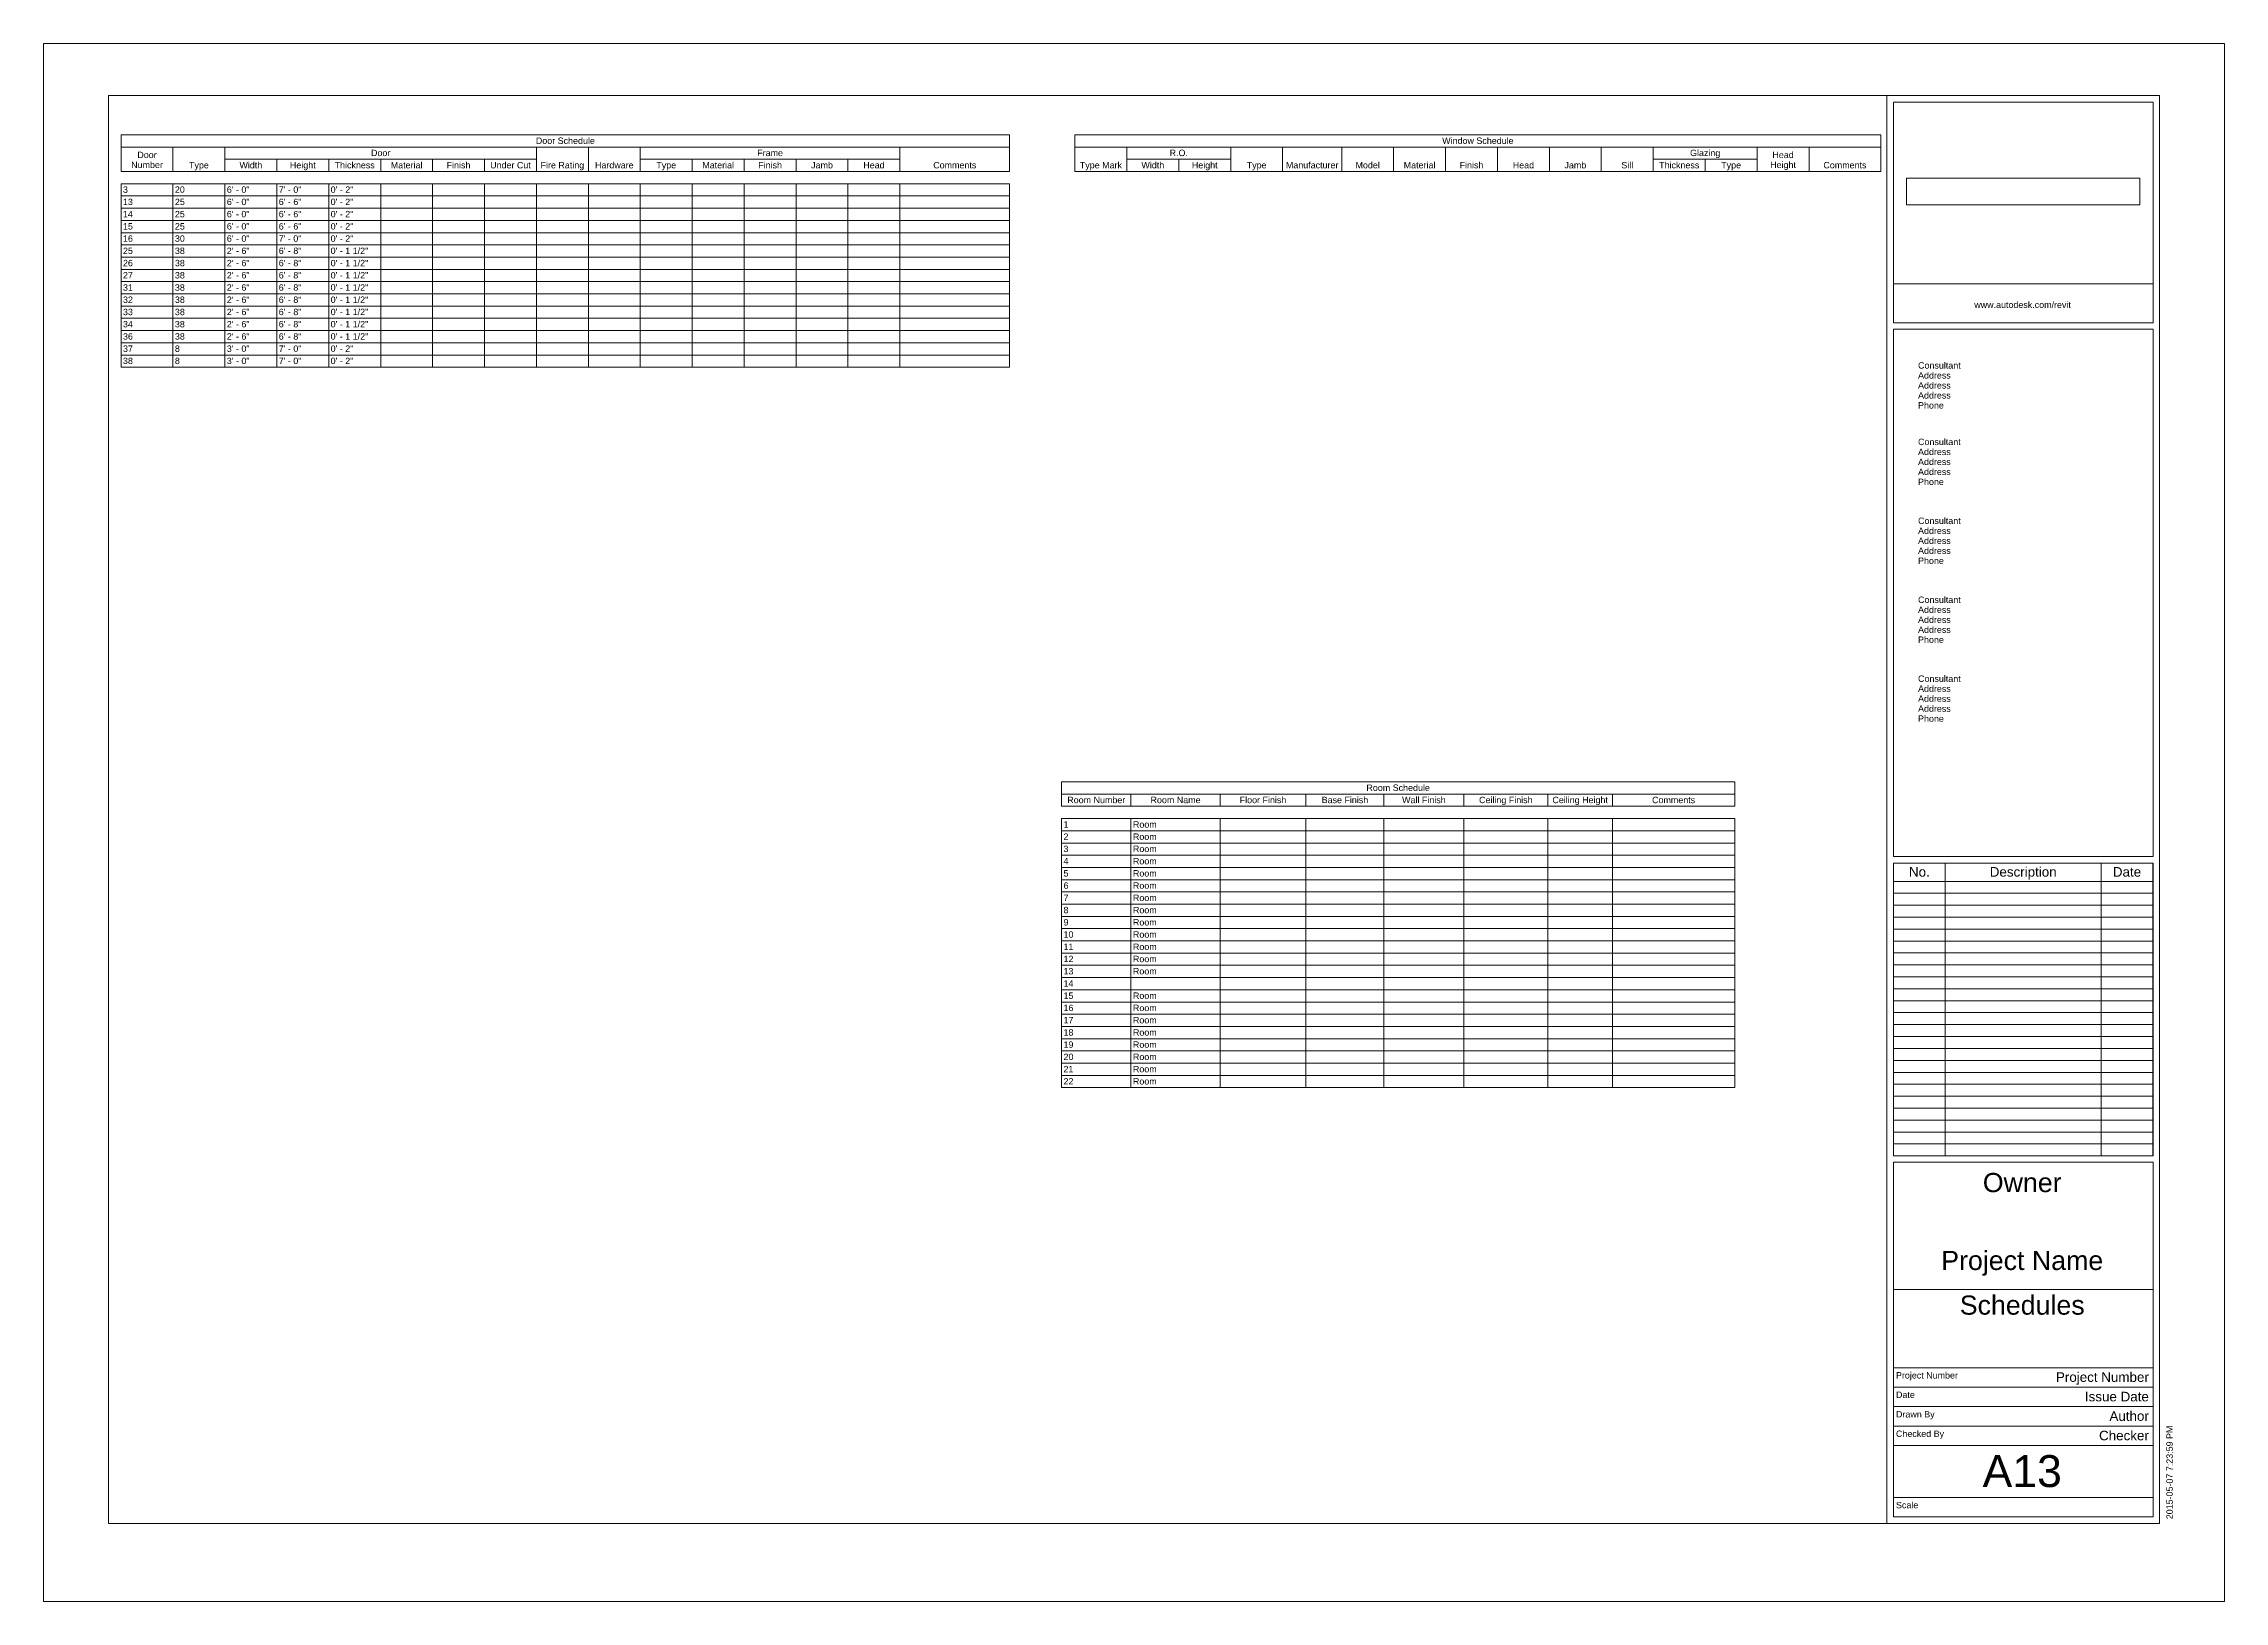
# Paper-space layout 'Layout1' of a CAD drawing. Header units: inches. Extents: x 0 to 42, y 0 to 30.
import ezdxf

# ---------------------------------------------------------------- set-up
doc = ezdxf.new("R2010")
doc.units = ezdxf.units.IN
doc.header["$MEASUREMENT"] = 0
for name, color, linetype, lineweight in [('A-ANNO-SCHD', 5, 'Continuous', 9), ('A-DETL-LLIN', 3, 'Continuous', 9), ('G-ANNO-LLIN', 2, 'Continuous', 9), ('G-ANNO-MLIN', 4, 'Continuous', 9), ('G-ANNO-TTLB', 6, 'Continuous', 9)]:
    doc.layers.add(name, color=color, linetype=linetype, lineweight=lineweight)
picture_1 = doc.add_image_def('image1.bmp', size_in_pixel=(681, 78))

# ---------------------------------------------------------------- blocks, each defined once
blk = doc.blocks.new('E1 30 x 42 Horizontal - E1 30x42 Horizontal-3923-Schedules')
at = {"layer": 'G-ANNO-LLIN'}
for p, q in [((-0.01, 30.014), (41.99, 30.014)), ((-0.01, 0.014), (-0.01, 30.014)), ((41.99, 0.014), (41.99, 30.014)), ((35.615, 25.389), (40.615, 25.389)), ((35.615, 4.514), (40.615, 4.514)), ((35.615, 4.139), (40.615, 4.139)), ((35.615, 3.764), (40.615, 3.764)), ((35.615, 3.389), (40.615, 3.389)), ((35.615, 3.014), (40.615, 3.014)), ((35.615, 2.014), (40.615, 2.014)), ((-0.01, 0.014), (41.99, 0.014))]:
    blk.add_line(p, q, dxfattribs=at)
at = {"layer": 'G-ANNO-MLIN'}
for p, q in [((1.24, 29.014), (1.24, 1.514)), ((40.74, 29.014), (1.24, 29.014)), ((35.49, 29.014), (35.49, 1.514)), ((40.74, 29.014), (40.74, 1.514)), ((35.615, 24.639), (35.615, 28.889)), ((35.615, 28.889), (40.615, 28.889)), ((40.615, 28.889), (40.615, 24.639)), ((40.615, 24.639), (35.615, 24.639)), ((35.615, 24.514), (40.615, 24.514)), ((35.615, 24.514), (35.615, 14.358)), ((40.615, 14.358), (40.615, 24.514)), ((35.615, 14.358), (40.615, 14.358)), ((35.615, 14.233), (35.615, 8.594)), ((40.615, 14.233), (35.615, 14.233)), ((40.615, 8.594), (40.615, 14.233)), ((35.615, 8.594), (40.615, 8.594)), ((35.615, 1.639), (35.615, 8.469)), ((35.615, 8.469), (40.615, 8.469)), ((40.615, 8.469), (40.615, 1.639)), ((35.615, 6.02), (40.615, 6.02)), ((1.24, 1.514), (40.74, 1.514)), ((40.615, 1.639), (35.615, 1.639))]:
    blk.add_line(p, q, dxfattribs=at)
at = {"layer": 'G-ANNO-TTLB', "char_height": 0.12294, "line_spacing_factor": 0.938532, "bg_fill": 3, "box_fill_scale": 1.25, "bg_fill_color": 0, "bg_fill_transparency": 0}
for s, insert, width, attachment_point in [('\\fArial|b0|i0|c0|p34|;www.autodesk.com/revit', (38.103, 25.045), 2.202, 2), ('\\fArial|b0|i0|c0|p34|;Consultant\\PAddress\\PAddress\\PAddress\\PPhone', (36.09, 23.878), 0.978, 1), ('\\fArial|b0|i0|c0|p34|;Consultant\\PAddress\\PAddress\\PAddress\\PPhone', (36.09, 22.405), 0.978, 1), ('\\fArial|b0|i0|c0|p34|;Consultant\\PAddress\\PAddress\\PAddress\\PPhone', (36.09, 20.885), 0.978, 1), ('\\fArial|b0|i0|c0|p34|;Consultant\\PAddress\\PAddress\\PAddress\\PPhone', (36.09, 19.365), 0.978, 1), ('\\fArial|b0|i0|c0|p34|;Consultant\\PAddress\\PAddress\\PAddress\\PPhone', (36.09, 17.845), 0.978, 1)]:
    blk.add_mtext(s, dxfattribs=dict(at, insert=insert, width=width, attachment_point=attachment_point))
at = {"layer": 'G-ANNO-TTLB'}
image = blk.add_image(picture_1, insert=(35.866, 26.907), size_in_units=(4.493, 0.515), dxfattribs=at)
image.dxf.flags = 7
at = {"layer": 'G-ANNO-TTLB', "char_height": 0.12294, "attachment_point": 1, "line_spacing_factor": 0.938532, "bg_fill": 3, "box_fill_scale": 1.25, "bg_fill_color": 0, "bg_fill_transparency": 0}
for s, insert, width in [('\\fArial|b0|i0|c0|p34|;Date', (35.665, 4.054), 0.432), ('\\fArial|b0|i0|c0|p34|;Scale', (35.665, 1.929), 0.5115)]:
    blk.add_mtext(s, dxfattribs=dict(at, insert=insert, width=width))
for s, insert, width in [('\\fArial|b0|i0|c0|p34|;Project Number', (35.665, 4.428), 1.419), ('\\fArial|b0|i0|c0|p34|;Drawn By', (35.665, 3.678), 0.876)]:
    blk.add_mtext(s, dxfattribs=dict(at, insert=insert, width=width))
at = {"layer": 'G-ANNO-TTLB', "insert": (35.665, 3.304), "char_height": 0.12294, "width": 1.098, "attachment_point": 1, "line_spacing_factor": 0.938532, "bg_fill": 3, "box_fill_scale": 1.25, "bg_fill_color": 0, "bg_fill_transparency": 0}
blk.add_mtext('\\fArial|b0|i0|c0|p34|;Checked By', dxfattribs=at)

psp = doc.layouts.get("Layout1")

# ---------------------------------------------------------------- block references
at = {"layer": 'G-ANNO-TTLB'}
psp.add_blockref('E1 30 x 42 Horizontal - E1 30x42 Horizontal-3923-Schedules', (0, 0), dxfattribs=at)

# ---------------------------------------------------------------- next in the draw order: linework, layer by layer
at = {"layer": 'A-DETL-LLIN'}
for p, q in [((18.595, 28.257), (1.481, 28.257)), ((1.481, 28.257), (1.481, 27.55)), ((18.595, 28.257), (18.595, 27.55)), ((35.373, 28.257), (19.852, 28.257)), ((19.852, 28.257), (19.852, 27.55)), ((35.373, 28.257), (35.373, 27.55)), ((18.595, 28.021), (1.481, 28.021)), ((2.481, 28.021), (2.481, 27.55)), ((3.481, 28.021), (3.481, 27.55)), ((9.481, 27.786), (3.481, 27.786)), ((4.481, 27.786), (4.481, 27.55)), ((5.481, 27.786), (5.481, 27.55)), ((6.481, 27.786), (6.481, 27.55)), ((7.481, 27.786), (7.481, 27.55)), ((8.481, 27.786), (8.481, 27.55)), ((9.481, 28.021), (9.481, 27.55)), ((10.481, 28.021), (10.481, 27.55)), ((11.481, 28.021), (11.481, 27.55)), ((16.481, 27.786), (11.481, 27.786)), ((12.481, 27.786), (12.481, 27.55)), ((13.481, 27.786), (13.481, 27.55)), ((14.481, 27.786), (14.481, 27.55)), ((15.481, 27.786), (15.481, 27.55)), ((16.481, 28.021), (16.481, 27.55)), ((35.373, 28.021), (19.852, 28.021)), ((20.852, 28.021), (20.852, 27.55)), ((22.852, 27.786), (20.852, 27.786)), ((21.852, 27.786), (21.852, 27.55)), ((22.852, 28.021), (22.852, 27.55)), ((23.852, 28.021), (23.852, 27.55)), ((24.99, 28.021), (24.99, 27.55)), ((25.99, 28.021), (25.99, 27.55)), ((26.99, 28.021), (26.99, 27.55)), ((27.99, 28.021), (27.99, 27.55)), ((28.99, 28.021), (28.99, 27.55)), ((29.99, 28.021), (29.99, 27.55)), ((30.99, 28.021), (30.99, 27.55)), ((32.99, 27.786), (30.99, 27.786)), ((31.99, 27.786), (31.99, 27.55)), ((32.99, 28.021), (32.99, 27.55)), ((33.99, 28.021), (33.99, 27.55)), ((18.595, 27.55), (1.481, 27.55)), ((18.595, 27.314), (1.481, 27.314)), ((1.481, 27.314), (1.481, 23.781)), ((2.481, 27.314), (2.481, 23.781)), ((3.481, 27.314), (3.481, 23.781)), ((4.481, 27.314), (4.481, 23.781)), ((5.481, 27.314), (5.481, 23.781)), ((6.481, 27.314), (6.481, 23.781)), ((7.481, 27.314), (7.481, 23.781)), ((8.481, 27.314), (8.481, 23.781)), ((9.481, 27.314), (9.481, 23.781)), ((10.481, 27.314), (10.481, 23.781)), ((11.481, 27.314), (11.481, 23.781)), ((12.481, 27.314), (12.481, 23.781)), ((13.481, 27.314), (13.481, 23.781)), ((14.481, 27.314), (14.481, 23.781)), ((15.481, 27.314), (15.481, 23.781)), ((16.481, 27.314), (16.481, 23.781)), ((18.595, 27.314), (18.595, 23.781)), ((35.373, 27.55), (19.852, 27.55)), ((18.595, 27.079), (1.481, 27.079)), ((18.595, 26.843), (1.481, 26.843)), ((18.595, 26.608), (1.481, 26.608)), ((18.595, 26.372), (1.481, 26.372)), ((18.595, 26.137), (1.481, 26.137)), ((18.595, 25.901), (1.481, 25.901)), ((18.595, 25.665), (1.481, 25.665)), ((18.595, 25.43), (1.481, 25.43)), ((18.595, 25.194), (1.481, 25.194)), ((18.595, 24.959), (1.481, 24.959)), ((18.595, 24.723), (1.481, 24.723)), ((18.595, 24.488), (1.481, 24.488)), ((18.595, 24.252), (1.481, 24.252)), ((18.595, 24.016), (1.481, 24.016)), ((18.595, 23.781), (1.481, 23.781)), ((32.559, 15.796), (19.595, 15.796)), ((19.595, 15.796), (19.595, 15.325)), ((32.559, 15.561), (19.595, 15.561)), ((20.931, 15.561), (20.931, 15.325)), ((22.649, 15.561), (22.649, 15.325)), ((24.299, 15.561), (24.299, 15.325)), ((25.804, 15.561), (25.804, 15.325)), ((27.342, 15.561), (27.342, 15.325)), ((28.959, 15.561), (28.959, 15.325)), ((30.206, 15.561), (30.206, 15.325)), ((32.559, 15.796), (32.559, 15.325)), ((32.559, 15.325), (19.595, 15.325)), ((32.559, 15.089), (19.595, 15.089)), ((19.595, 15.089), (19.595, 9.907)), ((32.559, 14.854), (19.595, 14.854)), ((20.931, 15.089), (20.931, 9.907)), ((22.649, 15.089), (22.649, 9.907)), ((24.299, 15.089), (24.299, 9.907)), ((25.804, 15.089), (25.804, 9.907)), ((27.342, 15.089), (27.342, 9.907)), ((28.959, 15.089), (28.959, 9.907)), ((30.206, 15.089), (30.206, 9.907)), ((32.559, 15.089), (32.559, 9.907)), ((32.559, 14.618), (19.595, 14.618)), ((32.559, 14.383), (19.595, 14.383)), ((32.559, 14.147), (19.595, 14.147)), ((32.559, 13.912), (19.595, 13.912)), ((40.614, 14.233), (35.615, 14.233)), ((35.615, 14.233), (35.615, 13.879)), ((40.614, 13.879), (35.615, 13.879)), ((35.615, 13.879), (35.615, 8.594)), ((36.615, 14.233), (36.615, 13.879)), ((36.615, 13.879), (36.615, 8.594)), ((39.615, 14.233), (39.615, 13.879)), ((39.615, 13.879), (39.615, 8.594)), ((40.614, 14.233), (40.614, 13.879)), ((40.614, 13.879), (40.614, 8.594)), ((32.559, 13.676), (19.595, 13.676)), ((32.559, 13.44), (19.595, 13.44)), ((40.614, 13.65), (35.615, 13.65)), ((32.559, 13.205), (19.595, 13.205)), ((40.614, 13.42), (35.615, 13.42)), ((40.614, 13.19), (35.615, 13.19)), ((32.559, 12.969), (19.595, 12.969)), ((32.559, 12.734), (19.595, 12.734)), ((40.614, 12.96), (35.615, 12.96)), ((40.614, 12.73), (35.615, 12.73)), ((32.559, 12.498), (19.595, 12.498)), ((32.559, 12.263), (19.595, 12.263)), ((40.614, 12.501), (35.615, 12.501)), ((40.614, 12.271), (35.615, 12.271)), ((32.559, 12.027), (19.595, 12.027)), ((32.559, 11.791), (19.595, 11.791)), ((40.614, 12.041), (35.615, 12.041)), ((40.614, 11.811), (35.615, 11.811)), ((32.559, 11.556), (19.595, 11.556)), ((40.614, 11.581), (35.615, 11.581)), ((40.614, 11.352), (35.615, 11.352)), ((32.559, 11.32), (19.595, 11.32)), ((32.559, 11.085), (19.595, 11.085)), ((40.614, 11.122), (35.615, 11.122)), ((32.559, 10.849), (19.595, 10.849)), ((32.559, 10.613), (19.595, 10.613)), ((40.614, 10.892), (35.615, 10.892)), ((40.614, 10.662), (35.615, 10.662)), ((32.559, 10.378), (19.595, 10.378)), ((32.559, 10.142), (19.595, 10.142)), ((40.614, 10.432), (35.615, 10.432)), ((40.614, 10.202), (35.615, 10.202)), ((32.559, 9.907), (19.595, 9.907)), ((40.614, 9.973), (35.615, 9.973)), ((40.614, 9.743), (35.615, 9.743)), ((40.614, 9.513), (35.615, 9.513)), ((40.614, 9.283), (35.615, 9.283)), ((40.614, 9.053), (35.615, 9.053)), ((40.614, 8.824), (35.615, 8.824)), ((40.614, 8.594), (35.615, 8.594))]:
    psp.add_line(p, q, dxfattribs=at)

# ---------------------------------------------------------------- next in the draw order: texts
at = {"layer": 'A-ANNO-SCHD', "lineweight": 5, "char_height": 0.12294, "line_spacing_factor": 0.938532}
for s, insert, width, attachment_point in [('\\fArial|b0|i0|c0|p34|;Door Schedule', (10.038, 28.205), 1.353, 2), ('\\fArial|b0|i0|c0|p34|;Window Schedule', (27.613, 28.205), 1.632, 2), ('\\fArial|b0|i0|c0|p34|;Door\\PNumber', (1.981, 27.932), 0.726, 2), ('\\fArial|b0|i0|c0|p34|;Type', (2.981, 27.734), 0.45, 2), ('\\fArial|b0|i0|c0|p34|;Width', (3.981, 27.734), 0.522, 2), ('\\fArial|b0|i0|c0|p34|;Height', (4.981, 27.734), 0.591, 2), ('\\fArial|b0|i0|c0|p34|;Thickness', (5.981, 27.734), 0.9195, 2), ('\\fArial|b0|i0|c0|p34|;Door', (6.481, 27.97), 0.4425, 2), ('\\fArial|b0|i0|c0|p34|;Material', (6.981, 27.734), 0.726, 2), ('\\fArial|b0|i0|c0|p34|;Finish', (7.981, 27.734), 0.5445, 2), ('\\fArial|b0|i0|c0|p34|;Under Cut', (8.981, 27.734), 0.9315, 2), ('\\fArial|b0|i0|c0|p34|;Fire Rating', (9.981, 27.734), 0.999, 2), ('\\fArial|b0|i0|c0|p34|;Hardware', (10.981, 27.734), 0.8805, 2), ('\\fArial|b0|i0|c0|p34|;Type', (11.981, 27.734), 0.45, 2), ('\\fArial|b0|i0|c0|p34|;Material', (12.981, 27.734), 0.726, 2), ('\\fArial|b0|i0|c0|p34|;Frame', (13.981, 27.97), 0.5895, 2), ('\\fArial|b0|i0|c0|p34|;Finish', (13.981, 27.734), 0.5445, 2), ('\\fArial|b0|i0|c0|p34|;Jamb', (14.981, 27.734), 0.4995, 2), ('\\fArial|b0|i0|c0|p34|;Head', (15.981, 27.734), 0.489, 2), ('\\fArial|b0|i0|c0|p34|;Comments', (17.538, 27.734), 0.987, 2), ('\\fArial|b0|i0|c0|p34|;Type Mark', (20.352, 27.734), 0.96, 2), ('\\fArial|b0|i0|c0|p34|;Width', (21.352, 27.734), 0.522, 2), ('\\fArial|b0|i0|c0|p34|;R.O.', (21.852, 27.97), 0.42, 2), ('\\fArial|b0|i0|c0|p34|;Height', (22.352, 27.734), 0.591, 2), ('\\fArial|b0|i0|c0|p34|;Type', (23.352, 27.734), 0.45, 2), ('\\fArial|b0|i0|c0|p34|;Manufacturer', (24.421, 27.734), 1.2045, 2), ('\\fArial|b0|i0|c0|p34|;Model', (25.49, 27.734), 0.5565, 2), ('\\fArial|b0|i0|c0|p34|;Material', (26.49, 27.734), 0.726, 2), ('\\fArial|b0|i0|c0|p34|;Finish', (27.49, 27.734), 0.5445, 2), ('\\fArial|b0|i0|c0|p34|;Head', (28.49, 27.734), 0.489, 2), ('\\fArial|b0|i0|c0|p34|;Jamb', (29.49, 27.734), 0.4995, 2), ('\\fArial|b0|i0|c0|p34|;Sill', (30.49, 27.734), 0.2715, 2), ('\\fArial|b0|i0|c0|p34|;Thickness', (31.49, 27.734), 0.9195, 2), ('\\fArial|b0|i0|c0|p34|;Glazing', (31.99, 27.97), 0.693, 2), ('\\fArial|b0|i0|c0|p34|;Type', (32.49, 27.734), 0.45, 2), ('\\fArial|b0|i0|c0|p34|;Head\\PHeight', (33.49, 27.932), 0.591, 2), ('\\fArial|b0|i0|c0|p34|;Comments', (34.682, 27.734), 0.987, 2), ('\\fArial|b0|i0|c0|p34|;3', (1.518, 27.263), 0.114, 1), ('\\fArial|b0|i0|c0|p34|;13', (1.518, 27.027), 0.228, 1), ('\\fArial|b0|i0|c0|p34|;20', (2.518, 27.263), 0.228, 1), ('\\fArial|b0|i0|c0|p34|;25', (2.518, 27.027), 0.228, 1), ('\\fArial|b0|i0|c0|p34|;6\' - 0"', (3.518, 27.263), 0.5205, 1), ('\\fArial|b0|i0|c0|p34|;6\' - 0"', (3.518, 27.027), 0.5205, 1), ('\\fArial|b0|i0|c0|p34|;7\' - 0"', (4.518, 27.263), 0.5205, 1), ('\\fArial|b0|i0|c0|p34|;6\' - 6"', (4.518, 27.027), 0.5205, 1), ('\\fArial|b0|i0|c0|p34|;0\' - 2"', (5.518, 27.263), 0.5205, 1), ('\\fArial|b0|i0|c0|p34|;0\' - 2"', (5.518, 27.027), 0.5205, 1), ('\\fArial|b0|i0|c0|p34|;14', (1.518, 26.792), 0.228, 1), ('\\fArial|b0|i0|c0|p34|;15', (1.518, 26.556), 0.228, 1), ('\\fArial|b0|i0|c0|p34|;25', (2.518, 26.792), 0.228, 1), ('\\fArial|b0|i0|c0|p34|;25', (2.518, 26.556), 0.228, 1), ('\\fArial|b0|i0|c0|p34|;6\' - 0"', (3.518, 26.792), 0.5205, 1), ('\\fArial|b0|i0|c0|p34|;6\' - 0"', (3.518, 26.556), 0.5205, 1), ('\\fArial|b0|i0|c0|p34|;6\' - 6"', (4.518, 26.792), 0.5205, 1), ('\\fArial|b0|i0|c0|p34|;6\' - 6"', (4.518, 26.556), 0.5205, 1), ('\\fArial|b0|i0|c0|p34|;0\' - 2"', (5.518, 26.792), 0.5205, 1), ('\\fArial|b0|i0|c0|p34|;0\' - 2"', (5.518, 26.556), 0.5205, 1), ('\\fArial|b0|i0|c0|p34|;25', (1.518, 26.085), 0.228, 1), ('\\fArial|b0|i0|c0|p34|;16', (1.518, 26.321), 0.228, 1), ('\\fArial|b0|i0|c0|p34|;30', (2.518, 26.321), 0.228, 1), ('\\fArial|b0|i0|c0|p34|;38', (2.518, 26.085), 0.228, 1), ('\\fArial|b0|i0|c0|p34|;6\' - 0"', (3.518, 26.321), 0.5205, 1), ('\\fArial|b0|i0|c0|p34|;2\' - 6"', (3.518, 26.085), 0.5205, 1), ('\\fArial|b0|i0|c0|p34|;7\' - 0"', (4.518, 26.321), 0.5205, 1), ('\\fArial|b0|i0|c0|p34|;6\' - 8"', (4.518, 26.085), 0.5205, 1), ('\\fArial|b0|i0|c0|p34|;0\' - 2"', (5.518, 26.321), 0.5205, 1), ('\\fArial|b0|i0|c0|p34|;0\' - 1 1/2"', (5.518, 26.085), 0.8625, 1), ('\\fArial|b0|i0|c0|p34|;26', (1.518, 25.849), 0.228, 1), ('\\fArial|b0|i0|c0|p34|;38', (2.518, 25.849), 0.228, 1), ('\\fArial|b0|i0|c0|p34|;2\' - 6"', (3.518, 25.849), 0.5205, 1), ('\\fArial|b0|i0|c0|p34|;6\' - 8"', (4.518, 25.849), 0.5205, 1), ('\\fArial|b0|i0|c0|p34|;0\' - 1 1/2"', (5.518, 25.849), 0.8625, 1), ('\\fArial|b0|i0|c0|p34|;0\' - 1 1/2"', (5.518, 25.614), 0.8625, 1), ('\\fArial|b0|i0|c0|p34|;31', (1.518, 25.378), 0.228, 1), ('\\fArial|b0|i0|c0|p34|;27', (1.518, 25.614), 0.228, 1), ('\\fArial|b0|i0|c0|p34|;38', (2.518, 25.614), 0.228, 1), ('\\fArial|b0|i0|c0|p34|;38', (2.518, 25.378), 0.228, 1), ('\\fArial|b0|i0|c0|p34|;2\' - 6"', (3.518, 25.614), 0.5205, 1), ('\\fArial|b0|i0|c0|p34|;2\' - 6"', (3.518, 25.378), 0.5205, 1), ('\\fArial|b0|i0|c0|p34|;6\' - 8"', (4.518, 25.614), 0.5205, 1), ('\\fArial|b0|i0|c0|p34|;6\' - 8"', (4.518, 25.378), 0.5205, 1), ('\\fArial|b0|i0|c0|p34|;0\' - 1 1/2"', (5.518, 25.378), 0.8625, 1), ('\\fArial|b0|i0|c0|p34|;32', (1.518, 25.143), 0.228, 1), ('\\fArial|b0|i0|c0|p34|;33', (1.518, 24.907), 0.228, 1), ('\\fArial|b0|i0|c0|p34|;38', (2.518, 25.143), 0.228, 1), ('\\fArial|b0|i0|c0|p34|;38', (2.518, 24.907), 0.228, 1), ('\\fArial|b0|i0|c0|p34|;2\' - 6"', (3.518, 25.143), 0.5205, 1), ('\\fArial|b0|i0|c0|p34|;2\' - 6"', (3.518, 24.907), 0.5205, 1), ('\\fArial|b0|i0|c0|p34|;6\' - 8"', (4.518, 25.143), 0.5205, 1), ('\\fArial|b0|i0|c0|p34|;6\' - 8"', (4.518, 24.907), 0.5205, 1), ('\\fArial|b0|i0|c0|p34|;0\' - 1 1/2"', (5.518, 25.143), 0.8625, 1), ('\\fArial|b0|i0|c0|p34|;0\' - 1 1/2"', (5.518, 24.907), 0.8625, 1), ('\\fArial|b0|i0|c0|p34|;34', (1.518, 24.672), 0.228, 1), ('\\fArial|b0|i0|c0|p34|;36', (1.518, 24.436), 0.228, 1), ('\\fArial|b0|i0|c0|p34|;38', (2.518, 24.672), 0.228, 1), ('\\fArial|b0|i0|c0|p34|;38', (2.518, 24.436), 0.228, 1), ('\\fArial|b0|i0|c0|p34|;2\' - 6"', (3.518, 24.672), 0.5205, 1), ('\\fArial|b0|i0|c0|p34|;2\' - 6"', (3.518, 24.436), 0.5205, 1), ('\\fArial|b0|i0|c0|p34|;6\' - 8"', (4.518, 24.672), 0.5205, 1), ('\\fArial|b0|i0|c0|p34|;6\' - 8"', (4.518, 24.436), 0.5205, 1), ('\\fArial|b0|i0|c0|p34|;0\' - 1 1/2"', (5.518, 24.672), 0.8625, 1), ('\\fArial|b0|i0|c0|p34|;0\' - 1 1/2"', (5.518, 24.436), 0.8625, 1), ('\\fArial|b0|i0|c0|p34|;37', (1.518, 24.2), 0.228, 1), ('\\fArial|b0|i0|c0|p34|;38', (1.518, 23.965), 0.228, 1), ('\\fArial|b0|i0|c0|p34|;8', (2.518, 24.2), 0.114, 1), ('\\fArial|b0|i0|c0|p34|;8', (2.518, 23.965), 0.114, 1), ('\\fArial|b0|i0|c0|p34|;3\' - 0"', (3.518, 24.2), 0.5205, 1), ('\\fArial|b0|i0|c0|p34|;3\' - 0"', (3.518, 23.965), 0.5205, 1), ('\\fArial|b0|i0|c0|p34|;7\' - 0"', (4.518, 24.2), 0.5205, 1), ('\\fArial|b0|i0|c0|p34|;7\' - 0"', (4.518, 23.965), 0.5205, 1), ('\\fArial|b0|i0|c0|p34|;0\' - 2"', (5.518, 24.2), 0.5205, 1), ('\\fArial|b0|i0|c0|p34|;0\' - 2"', (5.518, 23.965), 0.5205, 1), ('\\fArial|b0|i0|c0|p34|;Room Schedule', (26.077, 15.745), 1.455, 2), ('\\fArial|b0|i0|c0|p34|;Room Number', (20.263, 15.509), 1.3275, 2), ('\\fArial|b0|i0|c0|p34|;Room Name', (21.79, 15.509), 1.146, 2), ('\\fArial|b0|i0|c0|p34|;Floor Finish', (23.474, 15.509), 1.0665, 2), ('\\fArial|b0|i0|c0|p34|;Base Finish', (25.052, 15.509), 1.068, 2), ('\\fArial|b0|i0|c0|p34|;Wall Finish', (26.573, 15.509), 0.9975, 2), ('\\fArial|b0|i0|c0|p34|;Ceiling Finish', (28.151, 15.509), 1.2255, 2), ('\\fArial|b0|i0|c0|p34|;Ceiling Height', (29.582, 15.509), 1.272, 2), ('\\fArial|b0|i0|c0|p34|;Comments', (31.382, 15.509), 0.987, 2), ('\\fArial|b0|i0|c0|p34|;2', (19.632, 14.802), 0.114, 1), ('\\fArial|b0|i0|c0|p34|;1', (19.632, 15.038), 0.114, 1), ('\\fArial|b0|i0|c0|p34|;Room', (20.969, 15.038), 0.5445, 1), ('\\fArial|b0|i0|c0|p34|;Room', (20.969, 14.802), 0.5445, 1), ('\\fArial|b0|i0|c0|p34|;4', (19.632, 14.331), 0.114, 1), ('\\fArial|b0|i0|c0|p34|;3', (19.632, 14.567), 0.114, 1), ('\\fArial|b0|i0|c0|p34|;Room', (20.969, 14.567), 0.5445, 1), ('\\fArial|b0|i0|c0|p34|;Room', (20.969, 14.331), 0.5445, 1), ('\\fArial|b0|i0|c0|p34|;5', (19.632, 14.096), 0.114, 1), ('\\fArial|b0|i0|c0|p34|;6', (19.632, 13.86), 0.114, 1), ('\\fArial|b0|i0|c0|p34|;Room', (20.969, 14.096), 0.5445, 1), ('\\fArial|b0|i0|c0|p34|;7', (19.632, 13.624), 0.114, 1), ('\\fArial|b0|i0|c0|p34|;Room', (20.969, 13.86), 0.5445, 1), ('\\fArial|b0|i0|c0|p34|;Room', (20.969, 13.624), 0.5445, 1), ('\\fArial|b0|i0|c0|p34|;8', (19.632, 13.389), 0.114, 1), ('\\fArial|b0|i0|c0|p34|;9', (19.632, 13.153), 0.114, 1), ('\\fArial|b0|i0|c0|p34|;Room', (20.969, 13.389), 0.5445, 1), ('\\fArial|b0|i0|c0|p34|;Room', (20.969, 13.153), 0.5445, 1), ('\\fArial|b0|i0|c0|p34|;10', (19.632, 12.918), 0.228, 1), ('\\fArial|b0|i0|c0|p34|;11', (19.632, 12.682), 0.228, 1), ('\\fArial|b0|i0|c0|p34|;Room', (20.969, 12.918), 0.5445, 1), ('\\fArial|b0|i0|c0|p34|;Room', (20.969, 12.682), 0.5445, 1), ('\\fArial|b0|i0|c0|p34|;12', (19.632, 12.447), 0.228, 1), ('\\fArial|b0|i0|c0|p34|;13', (19.632, 12.211), 0.228, 1), ('\\fArial|b0|i0|c0|p34|;Room', (20.969, 12.447), 0.5445, 1), ('\\fArial|b0|i0|c0|p34|;Room', (20.969, 12.211), 0.5445, 1), ('\\fArial|b0|i0|c0|p34|;14', (19.632, 11.975), 0.228, 1), ('\\fArial|b0|i0|c0|p34|;15', (19.632, 11.74), 0.228, 1), ('\\fArial|b0|i0|c0|p34|;16', (19.632, 11.504), 0.228, 1), ('\\fArial|b0|i0|c0|p34|;Room', (20.969, 11.74), 0.5445, 1), ('\\fArial|b0|i0|c0|p34|;Room', (20.969, 11.504), 0.5445, 1), ('\\fArial|b0|i0|c0|p34|;17', (19.632, 11.269), 0.228, 1), ('\\fArial|b0|i0|c0|p34|;18', (19.632, 11.033), 0.228, 1), ('\\fArial|b0|i0|c0|p34|;Room', (20.969, 11.269), 0.5445, 1), ('\\fArial|b0|i0|c0|p34|;Room', (20.969, 11.033), 0.5445, 1), ('\\fArial|b0|i0|c0|p34|;20', (19.632, 10.562), 0.228, 1), ('\\fArial|b0|i0|c0|p34|;19', (19.632, 10.797), 0.228, 1), ('\\fArial|b0|i0|c0|p34|;Room', (20.969, 10.797), 0.5445, 1), ('\\fArial|b0|i0|c0|p34|;Room', (20.969, 10.562), 0.5445, 1), ('\\fArial|b0|i0|c0|p34|;21', (19.632, 10.326), 0.228, 1), ('\\fArial|b0|i0|c0|p34|;22', (19.632, 10.091), 0.228, 1), ('\\fArial|b0|i0|c0|p34|;Room', (20.969, 10.326), 0.5445, 1), ('\\fArial|b0|i0|c0|p34|;Room', (20.969, 10.091), 0.5445, 1)]:
    psp.add_mtext(s, dxfattribs=dict(at, insert=insert, width=width, attachment_point=attachment_point))
at = {"layer": 'G-ANNO-TTLB', "line_spacing_factor": 0.938532}
for s, insert, char_height, width, attachment_point in [('\\fArial|b0|i0|c0|p34|;No.', (36.115, 14.155), 0.18441, 0.477, 2), ('\\fArial|b0|i0|c0|p34|;Description', (38.115, 14.155), 0.18441, 1.53225, 2), ('\\fArial|b0|i0|c0|p34|;Date', (40.114, 14.155), 0.18441, 0.648, 2), ('\\fArial|b0|i0|c0|p34|;Owner', (38.096, 8.264), 0.36882, 1.791, 2), ('\\fArial|b0|i0|c0|p34|;Project Name', (38.096, 6.764), 0.36882, 3.7125, 2), ('\\fArial|b0|i0|c0|p34|;Schedules', (38.096, 5.904), 0.36882, 2.8665, 2), ('\\fArial|b0|i0|c0|p34|;Project Number', (40.535, 4.425), 0.18441, 2.1285, 3), ('\\fArial|b0|i0|c0|p34|;Issue Date', (40.535, 4.05), 0.18441, 1.467, 3), ('\\fArial|b0|i0|c0|p34|;Author', (40.535, 3.675), 0.18441, 0.9045, 3), ('\\fArial|b0|i0|c0|p34|;Checker', (40.535, 3.3), 0.18441, 1.14075, 3), ('\\fArial|b0|i0|c0|p34|;A13', (38.096, 2.83), 0.61471, 1.8225, 2)]:
    psp.add_mtext(s, dxfattribs=dict(at, insert=insert, char_height=char_height, width=width, attachment_point=attachment_point))
at = {"layer": 'G-ANNO-TTLB', "insert": (40.873, 1.595), "char_height": 0.12294, "width": 2.151, "attachment_point": 1, "rotation": 90, "line_spacing_factor": 0.938532, "bg_fill": 3, "box_fill_scale": 1.25, "bg_fill_color": 0, "bg_fill_transparency": 0}
psp.add_mtext('\\fArial|b0|i0|c0|p34|;2015-05-07 7:23:59 PM', dxfattribs=at)

doc.saveas('drawing.dxf')
